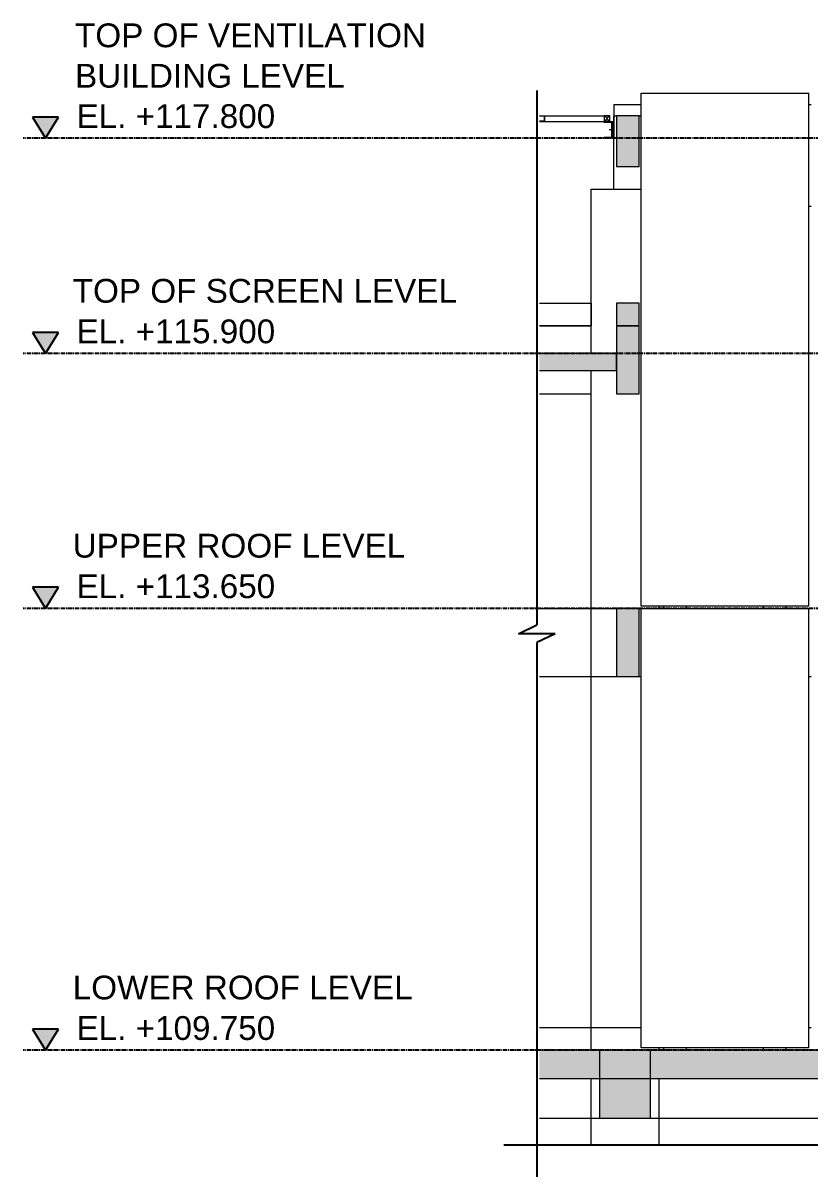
# Model space of a CAD drawing. Header units: millimetres. Extents: x -187664 to 435448, y -313239 to 299894.
# Drawn here: x 98725 to 105668, y -117023 to -106838 of the extents above; entities that cross this region are included whole.
import ezdxf

# ---------------------------------------------------------------- set-up
doc = ezdxf.new("R2010")
doc.units = ezdxf.units.MM
doc.linetypes.add('CENTER', pattern=[2, 1.25, -0.25, 0.25, -0.25])
doc.linetypes.add('XKITLINE00', pattern=[0])
doc.layers.add('000 - EXISTING_CONCRETE_MAIN_COLOR_1', color=7, linetype='Continuous')
doc.layers.add('S-DIM', color=7, linetype='Continuous')
doc.layers.add('Bolt', color=7, linetype='Continuous', lineweight=0)
doc.layers.add('Part', color=7, linetype='Continuous', lineweight=0)
doc.styles.add('RomanS', font='arial.ttf', dxfattribs={"width": 0.8})

# ---------------------------------------------------------------- blocks, each defined once
blk = doc.blocks.new('*A9796')
at = {"layer": 'Part'}
blk.add_hatch(color=7, dxfattribs=at).paths.add_polyline_path([(866.566, -1.371), (762.273, -1.371), (762.273, 0.629), (866.566, 0.629)], flags=17)
blk = doc.blocks.new('*A9897')
at = {"layer": 'Part'}
blk.add_hatch(color=7, dxfattribs=at).paths.add_polyline_path([(766.518, -4.171), (766.518, 0.629), (770.118, 0.629), (770.118, -4.171)], flags=17)
blk = doc.blocks.new('*A10099')
at = {"layer": 'Part'}
blk.add_hatch(color=7, dxfattribs=at).paths.add_polyline_path([(767.718, 51.789), (767.718, 53.389), (769.318, 53.389), (769.318, 51.789)], flags=17)
blk = doc.blocks.new('*A101100')
at = {"layer": 'Part'}
blk.add_hatch(color=7, dxfattribs=at).paths.add_polyline_path([(767.718, 48.629), (762.273, 48.629), (762.273, 49.829), (767.718, 49.829)], flags=17)
blk = doc.blocks.new('*A102101')
at = {"layer": 'Part'}
blk.add_hatch(color=7, dxfattribs=at).paths.add_polyline_path([(767.718, 46.989), (767.718, 51.789), (769.318, 51.789), (769.318, 46.989)], flags=17)
blk = doc.blocks.new('*A103102')
at = {"layer": 'Part'}
blk.add_hatch(color=7, dxfattribs=at).paths.add_polyline_path([(767.718, 27.029), (767.718, 31.829), (769.318, 31.829), (769.318, 27.029)], flags=17)
blk = doc.blocks.new('*A104103')
at = {"layer": 'Part'}
blk.add_hatch(color=7, dxfattribs=at).paths.add_polyline_path([(767.718, 63.029), (767.718, 66.629), (769.318, 66.629), (769.318, 63.029)], flags=17)
blk = doc.blocks.new('*A246245')
at = {"layer": 'Part', "color": 7, "linetype": 'XKITLINE00', "lineweight": 0}
for p in [(762.293467, 66.628862), (762.273467, 66.608862)]:
    blk.add_line(p, (762.273467, 66.608862), dxfattribs=at)
blk = doc.blocks.new('*A247246')
at = {"layer": 'Part', "color": 7, "linetype": 'XKITLINE00', "lineweight": 0}
for p, q in [((766.858235, 66.608779), (766.838152, 66.628862)), ((767.238152, 66.228862), (767.218152, 66.248862))]:
    blk.add_line(p, q, dxfattribs=at)
blk = doc.blocks.new('*A26192536')
at = {"layer": '000 - EXISTING_CONCRETE_MAIN_COLOR_1', "color": 7, "linetype": 'XKITLINE00', "lineweight": 0}
for p, q in [((762.273467, 31.828862), (767.718133, 31.828862)), ((769.318133, 31.828862), (769.446157, 31.828862)), ((781.286157, 31.828862), (781.446157, 31.828862)), ((817.286157, 31.828862), (864.16613, 31.828862)), ((864.16613, 27.028862), (864.16613, 31.828862)), ((762.273467, 27.028862), (767.718133, 27.028862)), ((769.318133, 27.028862), (769.446157, 27.028862)), ((781.286157, 27.028862), (781.446157, 27.028862)), ((793.286157, 27.028862), (793.446157, 27.028862)), ((805.286157, 27.028862), (805.446157, 27.028862)), ((817.286157, 27.028862), (864.16613, 27.028862))]:
    blk.add_line(p, q, dxfattribs=at)
blk = doc.blocks.new('*A26242541')
at = {"layer": 'Part', "color": 7, "linetype": 'XKITLINE00', "lineweight": 0}
for p, q in [((769.446157, 68.228862), (781.286157, 68.228862)), ((769.446157, 31.988862), (769.446157, 68.228862)), ((781.286157, 31.988862), (781.286157, 68.228862)), ((781.286157, 31.988862), (769.446157, 31.988862))]:
    blk.add_line(p, q, dxfattribs=at)
blk = doc.blocks.new('*A26312548')
at = {"layer": 'Part', "color": 7, "linetype": 'XKITLINE00', "lineweight": 0}
for p, q in [((767.518152, 67.428862), (769.446157, 67.428862)), ((767.518152, 67.428862), (767.518152, 65.028862)), ((781.286157, 67.428862), (781.446157, 67.428862)), ((793.286157, 67.428862), (793.446157, 67.428862)), ((805.286157, 67.428862), (805.446157, 67.428862)), ((817.286157, 67.428862), (868.966152, 67.428862)), ((868.966152, 65.028862), (868.966152, 67.428862)), ((767.518152, 65.028862), (767.718133, 65.028862)), ((769.318133, 65.028862), (769.446157, 65.028862)), ((781.286157, 65.028862), (781.446157, 65.028862)), ((793.286157, 65.028862), (793.446157, 65.028862)), ((805.286157, 65.028862), (805.446157, 65.028862)), ((817.286157, 65.028862), (868.966152, 65.028862))]:
    blk.add_line(p, q, dxfattribs=at)
blk = doc.blocks.new('*A26322549')
at = {"layer": 'Part', "color": 7, "linetype": 'XKITLINE00', "lineweight": 0}
for p, q in [((781.286157, 65.028862), (781.446157, 65.028862)), ((793.286157, 65.028862), (793.446157, 65.028862)), ((805.286157, 65.028862), (805.446157, 65.028862)), ((817.286157, 65.028862), (864.16613, 65.028862)), ((864.16613, 60.228862), (864.16613, 65.028862)), ((781.286157, 60.228862), (781.446157, 60.228862)), ((793.286157, 60.228862), (793.446157, 60.228862)), ((805.286157, 60.228862), (805.446157, 60.228862)), ((817.286157, 60.228862), (864.16613, 60.228862))]:
    blk.add_line(p, q, dxfattribs=at)
blk = doc.blocks.new('*A26532566')
at = {"layer": 'Part', "color": 7, "linetype": 'XKITLINE00', "lineweight": 0}
for p, q in [((762.273467, 2.228857), (769.446157, 2.228857)), ((781.286157, 2.228857), (781.446157, 2.228857)), ((793.286157, 2.228857), (793.446157, 2.228857)), ((805.286157, 2.228857), (805.446157, 2.228857)), ((868.966152, 2.228857), (817.286157, 2.228857)), ((867.366152, 0.628857), (867.366152, 2.228857)), ((868.966152, 0.628857), (868.966152, 2.228857)), ((867.366152, 0.628857), (868.966152, 0.628857))]:
    blk.add_line(p, q, dxfattribs=at)
blk = doc.blocks.new('*A26542567')
at = {"layer": '000 - EXISTING_CONCRETE_MAIN_COLOR_1', "color": 7, "linetype": 'XKITLINE00', "lineweight": 0}
for p, q in [((864.16613, -4.171138), (864.16613, -1.371143)), ((762.273467, -4.171138), (766.518152, -4.171138)), ((770.118152, -4.171138), (812.566133, -4.171138)), ((814.966133, -4.171138), (864.16613, -4.171138))]:
    blk.add_line(p, q, dxfattribs=at)
blk = doc.blocks.new('*A26552568')
at = {"layer": 'Part', "color": 7, "linetype": 'XKITLINE00', "lineweight": 0}
for p, q in [((866.566152, 0.628857), (762.273467, 0.628857)), ((866.566152, -1.371143), (866.566152, 0.628857)), ((762.273467, -1.371143), (866.566152, -1.371143))]:
    blk.add_line(p, q, dxfattribs=at)
blk = doc.blocks.new('*A26572570')
at = {"layer": '000 - EXISTING_CONCRETE_MAIN_COLOR_1', "color": 7, "linetype": 'XKITLINE00', "lineweight": 0}
for p, q in [((765.918152, 61.428862), (769.446157, 61.428862)), ((765.918152, 49.828862), (765.918152, 61.428862)), ((765.918152, 0.628857), (765.918152, 48.628862)), ((770.718152, 31.828862), (770.718152, 31.988862)), ((770.718152, 0.628857), (770.718152, 0.788862)), ((765.918152, -6.078645), (765.918152, -1.371143)), ((770.718152, -6.078645), (770.718152, -1.371143))]:
    blk.add_line(p, q, dxfattribs=at)
blk = doc.blocks.new('*A26602573')
at = {"layer": 'Part', "color": 7, "linetype": 'XKITLINE00', "lineweight": 0}
for p, q in [((769.446157, 31.828862), (781.286157, 31.828862)), ((769.446157, 0.788862), (769.446157, 31.828862)), ((781.286157, 0.788862), (781.286157, 31.828862)), ((781.286157, 0.788862), (769.446157, 0.788862))]:
    blk.add_line(p, q, dxfattribs=at)
blk = doc.blocks.new('*A26612574')
at = {"layer": 'Part', "color": 7, "linetype": 'XKITLINE00', "lineweight": 0}
for p, q in [((770.118152, 0.628862), (766.518152, 0.628862)), ((766.518152, 0.628862), (766.518152, -4.171138)), ((770.118152, -4.171138), (770.118152, 0.628862)), ((766.518152, -4.171138), (770.118152, -4.171138))]:
    blk.add_line(p, q, dxfattribs=at)
blk = doc.blocks.new('*A26622575')
at = {"layer": 'Part', "color": 7, "linetype": 'XKITLINE00', "lineweight": 0}
for p, q in [((771.046157, 0.628862), (771.046157, 0.788862)), ((772.646157, 0.628862), (772.646157, 0.788862))]:
    blk.add_line(p, q, dxfattribs=at)
blk = doc.blocks.new('*A26642577')
at = {"layer": 'Part', "color": 7, "linetype": 'XKITLINE00', "lineweight": 0}
for p, q in [((778.086157, 0.628862), (778.086157, 0.788862)), ((779.686157, 0.628862), (779.686157, 0.788862))]:
    blk.add_line(p, q, dxfattribs=at)
blk = doc.blocks.new('*A26962607')
at = {"layer": 'Part', "color": 7, "linetype": 'XKITLINE00', "lineweight": 0}
for p, q in [((762.273467, 53.388862), (765.918152, 53.388862)), ((765.918152, 53.388862), (765.918152, 51.788862)), ((769.318133, 53.388862), (767.718133, 53.388862)), ((767.718133, 53.388862), (767.718133, 51.788862)), ((769.318133, 51.788862), (769.318133, 53.388862)), ((762.273467, 51.788862), (765.918152, 51.788862)), ((767.718133, 51.788862), (769.318133, 51.788862))]:
    blk.add_line(p, q, dxfattribs=at)
blk = doc.blocks.new('*A26972608')
at = {"layer": '000 - EXISTING_CONCRETE_MAIN_COLOR_1', "color": 7, "linetype": 'XKITLINE00', "lineweight": 0}
for p, q in [((765.918152, 51.788862), (762.273467, 51.788862)), ((765.918152, 49.828862), (765.918152, 51.788862)), ((765.918152, 46.988862), (765.918152, 48.628862)), ((762.273467, 46.988862), (765.918152, 46.988862))]:
    blk.add_line(p, q, dxfattribs=at)
blk = doc.blocks.new('*A26982609')
at = {"layer": 'Part', "color": 7, "linetype": 'XKITLINE00', "lineweight": 0}
for p, q in [((767.718137, 49.828862), (762.273467, 49.828862)), ((767.718137, 48.628862), (767.718137, 49.828862)), ((762.273467, 48.628862), (767.718137, 48.628862))]:
    blk.add_line(p, q, dxfattribs=at)
blk = doc.blocks.new('*A26992610')
at = {"layer": 'Part', "color": 7, "linetype": 'XKITLINE00', "lineweight": 0}
for p, q in [((769.318133, 51.788862), (767.718133, 51.788862)), ((767.718133, 51.788862), (767.718133, 46.988862)), ((769.318133, 46.988862), (769.318133, 51.788862)), ((767.718133, 46.988862), (769.318133, 46.988862))]:
    blk.add_line(p, q, dxfattribs=at)
blk = doc.blocks.new('*A27002611')
at = {"layer": 'Part', "color": 7, "linetype": 'XKITLINE00', "lineweight": 0}
for p, q in [((769.318133, 31.828862), (767.718133, 31.828862)), ((767.718133, 31.828862), (767.718133, 27.028862)), ((769.318133, 27.028862), (769.318133, 31.828862)), ((767.718133, 27.028862), (769.318133, 27.028862))]:
    blk.add_line(p, q, dxfattribs=at)
blk = doc.blocks.new('*A27052616')
at = {"layer": 'Part', "color": 7, "linetype": 'XKITLINE00', "lineweight": 0}
for p, q in [((771.046157, 31.828862), (771.046157, 31.988862)), ((772.646157, 31.828862), (772.646157, 31.988862))]:
    blk.add_line(p, q, dxfattribs=at)
blk = doc.blocks.new('*A27072618')
at = {"layer": 'Part', "color": 7, "linetype": 'XKITLINE00', "lineweight": 0}
for p, q in [((778.086157, 31.828862), (778.086157, 31.988862)), ((779.686157, 31.828862), (779.686157, 31.988862))]:
    blk.add_line(p, q, dxfattribs=at)
blk = doc.blocks.new('*A27452655')
at = {"layer": 'Part', "color": 7, "linetype": 'XKITLINE00', "lineweight": 0}
for p, q in [((766.838144, 66.228862), (767.438144, 66.228862)), ((766.838144, 66.148862), (766.838144, 66.228862)), ((767.386144, 66.148862), (766.838144, 66.148862)), ((767.386144, 65.108862), (767.386144, 66.148862)), ((767.438144, 66.228862), (767.438144, 65.028862)), ((766.838144, 65.028862), (766.838144, 65.108862)), ((766.838144, 65.108862), (767.386144, 65.108862)), ((767.438144, 65.028862), (766.838144, 65.028862))]:
    blk.add_line(p, q, dxfattribs=at)
blk = doc.blocks.new('*A27462656')
at = {"layer": 'Part', "color": 7, "linetype": 'XKITLINE00', "lineweight": 0}
for p, q in [((769.318133, 66.628862), (767.718133, 66.628862)), ((767.718133, 66.628862), (767.718133, 63.028862)), ((769.318133, 63.028862), (769.318133, 66.628862)), ((767.718133, 63.028862), (769.318133, 63.028862))]:
    blk.add_line(p, q, dxfattribs=at)
blk = doc.blocks.new('*A27472657')
at = {"layer": 'Part', "color": 7, "linetype": 'XKITLINE00', "lineweight": 0}
for p, q in [((762.273467, 66.628862), (762.638152, 66.628862)), ((762.273467, 66.608862), (762.618152, 66.608862)), ((762.618152, 66.248862), (762.273467, 66.248862)), ((762.273467, 66.228862), (762.638152, 66.228862)), ((762.618152, 66.608862), (762.618152, 66.248862)), ((762.638152, 66.228862), (762.638152, 66.628862))]:
    blk.add_line(p, q, dxfattribs=at)
blk = doc.blocks.new('*A27482658')
at = {"layer": 'Part', "color": 7, "linetype": 'XKITLINE00', "lineweight": 0}
for p, q in [((767.238152, 66.628862), (766.838152, 66.628862)), ((766.838152, 66.628862), (766.838152, 66.228862)), ((766.838152, 66.228862), (767.238152, 66.228862)), ((766.858152, 66.248862), (767.218152, 66.608862)), ((767.218152, 66.248862), (766.858152, 66.608862)), ((766.858152, 66.248862), (766.858152, 66.608862)), ((766.858152, 66.608862), (767.218152, 66.608862)), ((767.218152, 66.248862), (766.858152, 66.248862)), ((767.218152, 66.608862), (767.218152, 66.248862)), ((767.238152, 66.228862), (767.238152, 66.628862))]:
    blk.add_line(p, q, dxfattribs=at)
blk = doc.blocks.new('*A27502660')
at = {"layer": 'Bolt'}
blk.add_hatch(color=7, dxfattribs=at).paths.add_polyline_path([(767.386, 65.689), (767.438, 65.689), (767.438, 65.569), (767.386, 65.569)], flags=17)
at = {"layer": 'Bolt', "color": 7, "linetype": 'XKITLINE00', "lineweight": 0}
for p, q in [((767.502, 65.629), (767.198, 65.629)), ((767.438, 65.689), (767.386, 65.689)), ((767.438, 65.569), (767.386, 65.569))]:
    blk.add_line(p, q, dxfattribs=at)
blk = doc.blocks.new('*A27512661')
at = {"layer": 'Part', "color": 7, "linetype": 'XKITLINE00', "lineweight": 0}
for p, q in [((762.638152, 66.628862), (766.838152, 66.628862)), ((762.638152, 66.228862), (766.838152, 66.228862))]:
    blk.add_line(p, q, dxfattribs=at)
blk = doc.blocks.new('*A27522662')
at = {"layer": 'Part', "color": 7, "linetype": 'XKITLINE00', "lineweight": 0}
for p, q in [((767.518152, 66.628862), (767.718133, 66.628862)), ((767.518152, 61.428862), (767.518152, 66.628862)), ((769.318133, 66.628862), (769.446157, 66.628862)), ((767.518152, 61.428862), (769.446157, 61.428862))]:
    blk.add_line(p, q, dxfattribs=at)

msp = doc.modelspace()

# ---------------------------------------------------------------- hatches: boundary and pattern name
for points in [[(98809.061, -107668.256), (98922.622, -107854.988), (99036.183, -107668.256)], [(98809.061, -109568.256), (98922.622, -109754.988), (99036.183, -109568.256)], [(98809.061, -111818.256), (98922.622, -112004.988), (99036.183, -111818.256)], [(98809.061, -115718.256), (98922.622, -115904.988), (99036.183, -115718.256)]]:
    msp.add_hatch(color=7).paths.add_polyline_path(points)

# ---------------------------------------------------------------- linework, layer by layer
at = {"color": 7}
for p, q in [((103258.893, -107432.512), (103258.893, -112150.344)), ((99036.183, -107668.256), (98809.061, -107668.256)), ((98809.061, -107668.256), (98922.622, -107854.988)), ((98922.622, -107854.988), (99036.183, -107668.256)), ((99036.183, -109568.256), (98809.061, -109568.256)), ((98809.061, -109568.256), (98922.622, -109754.988)), ((98922.622, -109754.988), (99036.183, -109568.256)), ((99036.183, -111818.256), (98809.061, -111818.256)), ((98809.061, -111818.256), (98922.622, -112004.988)), ((98922.622, -112004.988), (99036.183, -111818.256)), ((103096.675, -112227.903), (103258.893, -112150.344)), ((103421.112, -112227.903), (103096.675, -112227.903)), ((103421.112, -112227.903), (103258.893, -112305.463)), ((103258.893, -112305.463), (103258.893, -117023.295)), ((99036.183, -115718.256), (98809.061, -115718.256)), ((98809.061, -115718.256), (98922.622, -115904.988)), ((98922.622, -115904.988), (99036.183, -115718.256)), ((109984.57, -116743.457), (102967.223, -116743.457))]:
    msp.add_line(p, q, dxfattribs=at)
at = {"color": 7, "linetype": 'CENTER', "ltscale": 30}
for p, q in [((114157.391, -107854.988), (98724.688, -107854.988)), ((114157.391, -109754.988), (98724.688, -109754.988)), ((114157.391, -112004.988), (98724.688, -112004.988)), ((114157.391, -115904.988), (98724.688, -115904.988))]:
    msp.add_line(p, q, dxfattribs=at)

# ---------------------------------------------------------------- block references
at = {"color": 7, "lineweight": 0, "xscale": 125, "yscale": 125, "zscale": 125}
for name in ['*A26242541', '*A26312548', '*A246245', '*A27472657', '*A27512661', '*A247246', '*A27482658', '*A27522662', '*A104103', '*A27462656', '*A27452655', '*A27502660', '*A26322549', '*A26572570', '*A26962607', '*A10099', '*A26972608', '*A102101', '*A26992610', '*A101100', '*A26982609', '*A26192536', '*A103102', '*A27002611', '*A26602573', '*A27052616', '*A27072618', '*A26532566', '*A9796', '*A26552568', '*A9897', '*A26612574', '*A26622575', '*A26642577', '*A26542567']:
    msp.add_blockref(name, (7997.111, -115983.596), dxfattribs=at)

# ---------------------------------------------------------------- texts
at = {"color": 7, "style": 'RomanS'}
for s, p in [('EL. +117.800', (99195.964, -107763.954)), ('EL. +115.900', (99195.964, -109663.954)), ('EL. +113.650', (99195.964, -111913.954)), ('EL. +109.750', (99195.964, -115813.954))]:
    msp.add_text(s, height=210, dxfattribs=at).set_placement(p)
at = {"layer": 'S-DIM', "color": 7, "style": 'RomanS'}
for s, p in [('TOP OF VENTILATION', (99182.999, -107050.677)), ('BUILDING LEVEL', (99182.999, -107407.756)), ('TOP OF SCREEN LEVEL', (99162.698, -109306.284)), ('UPPER ROOF LEVEL', (99162.698, -111556.284)), ('LOWER ROOF LEVEL', (99162.698, -115456.284))]:
    msp.add_text(s, height=210, dxfattribs=at).set_placement(p)

doc.saveas('drawing.dxf')
